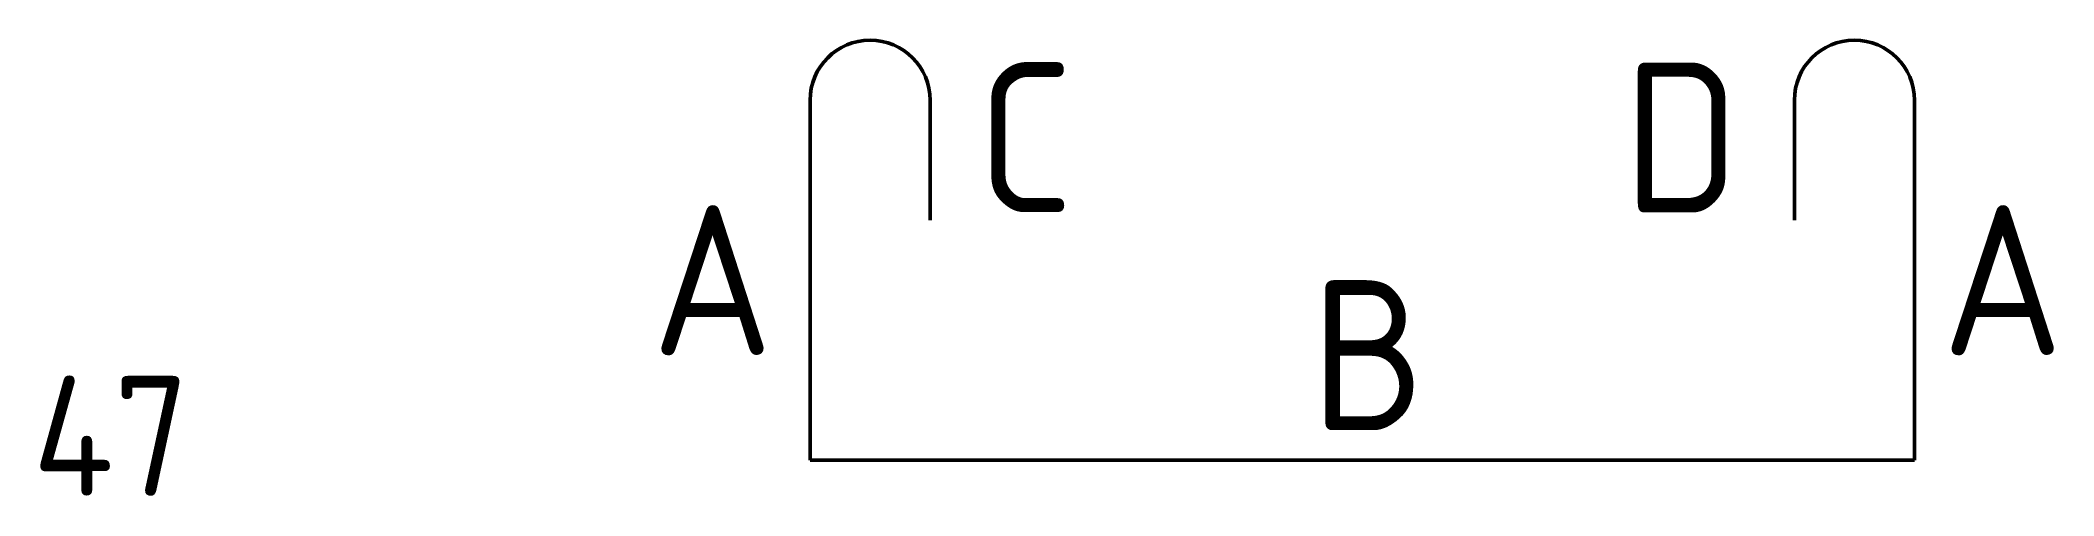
# Model space of a CAD drawing. Extents: x 234219 to 234554, y -47190 to -47114.
import ezdxf
from ezdxf.enums import TextEntityAlignment as Align

# ---------------------------------------------------------------- set-up
doc = ezdxf.new("R2010")
doc.units = 0
doc.layers.add('posedit.mtr.bar', color=7, linetype='Continuous', lineweight=50)
doc.layers.add('posedit.mtr.hidden', color=144, linetype='Continuous', plot=False)
doc.layers.add('posedit.mtr.text', color=3, linetype='Continuous')
doc.styles.add('posedit.ISOCPEUR', font='isocpeur.ttf', dxfattribs={"width": 0.9})

msp = doc.modelspace()

# ---------------------------------------------------------------- linework, layer by layer
at = {"layer": 'posedit.mtr.bar'}
for p, q in [((234346.99, -47124.34), (234346.99, -47184.34)), ((234366.99, -47124.34), (234366.99, -47144.34)), ((234510.94, -47124.34), (234510.94, -47144.34)), ((234530.94, -47124.34), (234530.94, -47184.34)), ((234346.99, -47184.34), (234530.94, -47184.34))]:
    msp.add_line(p, q, dxfattribs=at)
for centre in [(234356.99, -47124.34), (234520.94, -47124.34)]:
    msp.add_arc(centre, 10, 0, 180, dxfattribs=at)

# ---------------------------------------------------------------- texts
at = {"layer": 'posedit.mtr.hidden', "color": 144, "style": 'posedit.ISOCPEUR', "width": 0.9}
msp.add_text('47', height=20, dxfattribs=at).set_placement((234217.48, -47190.3))
at = {"layer": 'posedit.mtr.text', "style": 'posedit.ISOCPEUR', "width": 0.9}
msp.add_attdef('C', (234374.77, -47143.06), '', height=25, dxfattribs=at)
msp.add_attdef('D', text='', height=25, dxfattribs=at).set_placement((234501.84, -47143.06), align=Align.RIGHT)
msp.add_attdef('A', text='', height=25, dxfattribs=at).set_placement((234340.85, -47154.34), align=Align.MIDDLE_RIGHT)
msp.add_attdef('A', text='', height=25, dxfattribs=at).set_placement((234535.5, -47154.34), align=Align.MIDDLE_LEFT)
msp.add_attdef('B', text='', height=25, dxfattribs=at).set_placement((234439.97, -47166.84), align=Align.MIDDLE_CENTER)

doc.saveas('drawing.dxf')
